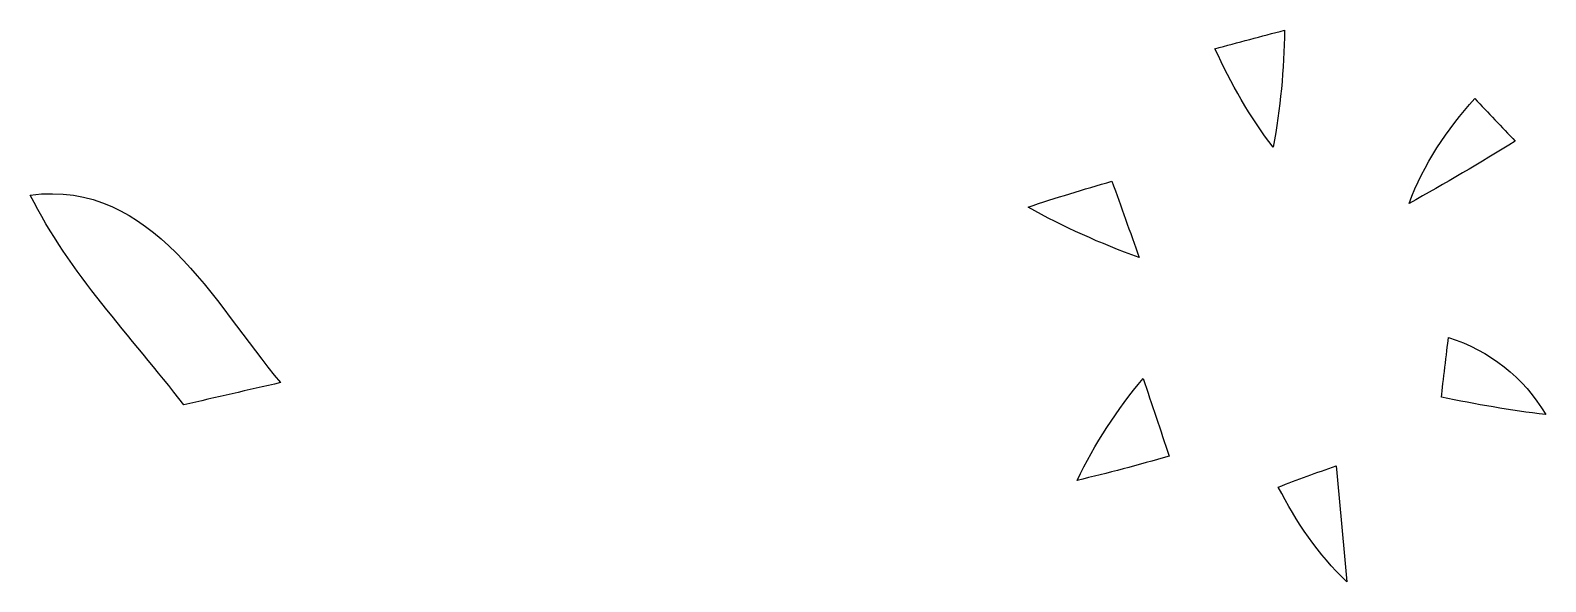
# Model space of a CAD drawing. Header units: centimetres. Extents: x -16 to 15.9, y -7.4 to 7.7.
# Drawn here: x 2.737 to 6.934, y 3.545 to 5.071 of the extents above; entities that cross this region are included whole.
import ezdxf

# ---------------------------------------------------------------- set-up
doc = ezdxf.new("R2010")
doc.units = ezdxf.units.CM
doc.header["$MEASUREMENT"] = 0
doc.layers.add('Layer 1', color=7, linetype='Continuous')

msp = doc.modelspace()

# ---------------------------------------------------------------- linework, layer by layer
at = {"layer": 'Layer 1', "color": 252}
for points in [[(6.01804, 5.02003), (6.06213, 4.92407), (6.11399, 4.83129), (6.17926, 4.74768), (6.17926, 4.74768), (6.19901, 4.85458), (6.20924, 4.96288), (6.21065, 5.07118), (6.21065, 5.07118), (6.14609, 5.05495), (6.08189, 5.03767), (6.01804, 5.02003), (6.01804, 5.02003), (6.01804, 5.02003), (6.01804, 5.02003), (6.01804, 5.02003)], [(6.55532, 4.59211), (6.65515, 4.64608), (6.75252, 4.705), (6.84953, 4.76462), (6.84953, 4.76462), (6.81214, 4.80413), (6.77439, 4.84329), (6.73735, 4.88209), (6.73735, 4.88209), (6.65939, 4.79707), (6.59659, 4.69971), (6.55532, 4.59211), (6.55532, 4.59211), (6.55532, 4.59211), (6.55532, 4.59211), (6.55532, 4.59211)], [(2.7372, 4.61504), (2.84515, 4.39879), (3.0159, 4.22416), (3.1623, 4.03437), (3.1623, 4.03437), (3.25155, 4.05448), (3.34045, 4.07529), (3.43006, 4.09575), (3.43006, 4.09575), (3.24344, 4.31729), (3.07728, 4.65878), (2.7372, 4.61504), (2.7372, 4.61504), (2.7372, 4.61504), (2.7372, 4.61504), (2.7372, 4.61504)], [(5.50051, 4.58188), (5.59894, 4.52579), (5.70054, 4.48134), (5.80778, 4.44218), (5.80778, 4.44218), (5.78309, 4.51309), (5.75804, 4.58329), (5.73264, 4.65349), (5.73264, 4.65349), (5.65467, 4.63091), (5.57742, 4.60728), (5.50051, 4.58188), (5.50051, 4.58188), (5.50051, 4.58188), (5.50051, 4.58188), (5.50051, 4.58188)], [(6.66468, 4.22099), (6.65974, 4.17971), (6.64986, 4.09716), (6.64492, 4.05589), (6.64492, 4.05589), (6.74052, 4.03542), (6.83648, 4.0192), (6.93385, 4.0072), (6.93385, 4.0072), (6.87352, 4.11092), (6.77792, 4.18465), (6.66468, 4.22099), (6.66468, 4.22099), (6.66468, 4.22099), (6.66468, 4.22099), (6.66468, 4.22099)], [(5.63598, 3.82517), (5.72135, 3.84528), (5.80637, 3.8675), (5.89068, 3.89255), (5.89068, 3.89255), (5.8674, 3.96452), (5.84341, 4.03613), (5.81872, 4.10704), (5.81872, 4.10704), (5.7464, 4.02131), (5.68501, 3.92642), (5.63598, 3.82517), (5.63598, 3.82517), (5.63598, 3.82517), (5.63598, 3.82517), (5.63598, 3.82517)], [(6.19337, 3.80683), (6.24276, 3.71052), (6.30343, 3.61985), (6.38281, 3.54471), (6.38281, 3.54471), (6.37222, 3.65266), (6.36517, 3.75885), (6.35317, 3.86574), (6.35317, 3.86574), (6.29955, 3.84634), (6.24628, 3.82658), (6.19337, 3.80683), (6.19337, 3.80683), (6.19337, 3.80683), (6.19337, 3.80683), (6.19337, 3.80683)]]:
    msp.add_open_spline(points, degree=3, knots=[0, 0, 0, 0, 0.2, 0.2, 0.2, 0.2, 0.4, 0.4, 0.4, 0.4, 0.6, 0.6, 0.6, 0.6, 1, 1, 1, 1], dxfattribs=at)

doc.saveas('drawing.dxf')
